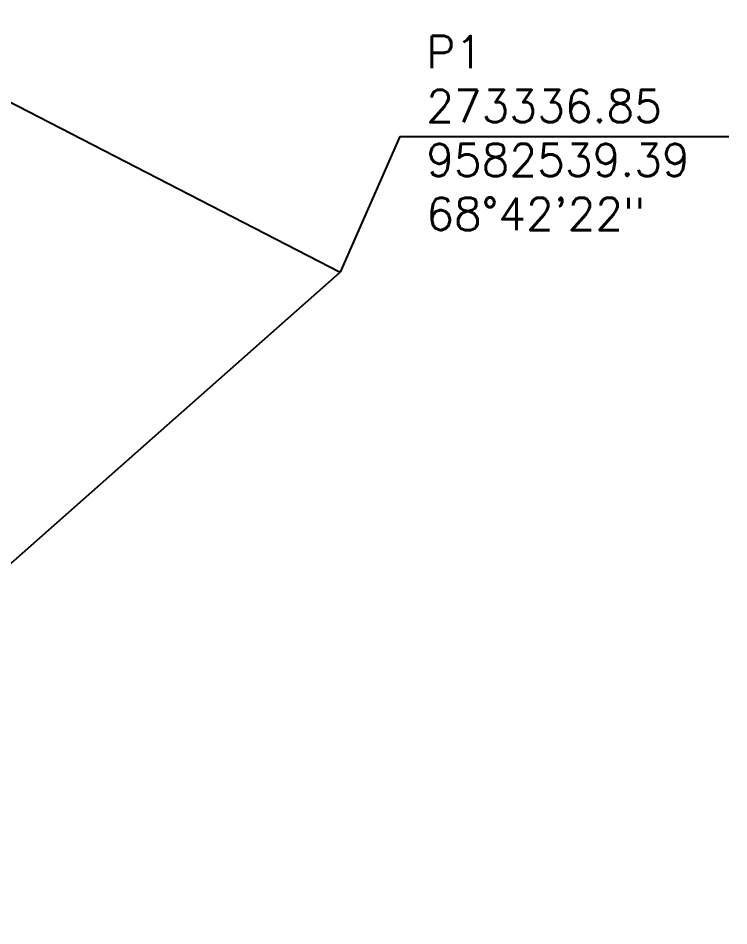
# Model space of a CAD drawing. Header units: millimetres. Extents: x 272118 to 273910, y 9581933 to 9583029.
# Drawn here: x 272816.1 to 272888.1, y 9582874.8 to 9582966.8 of the extents above; entities that cross this region are included whole.
import ezdxf

# ---------------------------------------------------------------- set-up
doc = ezdxf.new("R2010")
doc.units = ezdxf.units.MM
doc.header["$PDMODE"] = 35
for name, color, linetype in [('ARQ-COTAS', 30, 'Continuous'), ('ARQ-TEXTO2', 2, 'Continuous'), ('TERRENO', 6, 'Continuous')]:
    doc.layers.add(name, color=color, linetype=linetype)
doc.styles.add('ROMANS', font='romans.shx')
doc.styles.add('Romans_Anot', font='romans.shx')
doc.dimstyles.new('Escala 1-1000', dxfattribs={"dimscale": 15, "dimtxt": 0.2, "dimasz": 0.15, "dimexe": 0.1, "dimexo": 0.2, "dimgap": 0.15, "dimtad": 1, "dimzin": 4, "dimdsep": 46, "dimtxsty": 'Romans_Anot', "dimblk": 'OBLIQUE', "dimcen": 0.25, "dimse1": 1, "dimse2": 1, "dimsd1": 1, "dimsd2": 1, "dimclrd": 256, "dimclre": 256, "dimclrt": 2, "dimaunit": 1, "dimadec": 3, "dimazin": 0, "dimtfac": 1, "dimtix": 1, "dimtmove": 2, "dimatfit": 3, "dimfxl": 0, "dimlwd": -1, "dimlwe": -1, "dimarcsym": 0})

# ---------------------------------------------------------------- blocks, each defined once
blk = doc.blocks.new('*D61')
at = {"layer": 'Defpoints', "color": 0, "transparency": 16777216}
for p in [(272848.753, 9582941.035), (272848.753, 9582941.035), (272773.798, 9582874.841)]:
    blk.add_point(p, dxfattribs=at)
at = {"layer": 'ARQ-COTAS', "color": 2, "transparency": 16777216, "insert": (272808.793, 9582910.749), "char_height": 3, "attachment_point": 5, "rotation": 41.44827, "style": 'Romans_Anot'}
blk.add_mtext('100.00', dxfattribs=at)
blk = doc.blocks.new('_Oblique')
at = {"color": 0, "linetype": 'ByBlock', "lineweight": -2}
blk.add_line((-0.5, -0.5), (0.5, 0.5), dxfattribs=at)
blk = doc.blocks.new('*D62')
at = {"layer": 'Defpoints', "color": 0, "transparency": 16777216}
for p in [(272759.858, 9582986.835), (272756.78, 9582980.861), (272848.753, 9582941.035)]:
    blk.add_point(p, dxfattribs=at)
at = {"layer": 'ARQ-COTAS', "color": 2, "transparency": 16777216, "insert": (272802.945, 9582961.295), "char_height": 3, "attachment_point": 5, "rotation": 332.74206, "style": 'Romans_Anot'}
blk.add_mtext('100.00', dxfattribs=at)

msp = doc.modelspace()

# ---------------------------------------------------------------- linework, layer by layer
at = {"layer": 'ARQ-COTAS', "linetype": 'Continuous'}
for q in [(272848.753, 9582941.035), (272888.106, 9582954.79)]:
    msp.add_line((272854.786, 9582954.79), q, dxfattribs=at)
at = {"layer": 'TERRENO'}
for p in [(272759.858, 9582986.835), (272773.798, 9582874.841)]:
    msp.add_line(p, (272848.753, 9582941.035), dxfattribs=at)

# ---------------------------------------------------------------- texts
at = {"layer": 'ARQ-TEXTO2', "insert": (272857.464, 9582964.966), "char_height": 3.276, "width": 29.92132, "attachment_point": 1, "style": 'ROMANS'}
msp.add_mtext('P1\\P{\\C2;273336.85\\P9582539.39\\P68°42\'22"}', dxfattribs=at)

# ---------------------------------------------------------------- dimensions: what is measured, and where the dimension line sits
at = {"layer": 'ARQ-COTAS'}
for p1, p2, distance, picture, middle in [((272848.753, 9582941.035), (272759.858, 9582986.835), 6.72, '*D62', (272802.945, 9582961.295)), ((272773.798, 9582874.841), (272848.753, 9582941.035), 0, '*D61', (272808.793, 9582910.749))]:
    dim = msp.add_aligned_dim(p1=p1, p2=p2, distance=distance, dimstyle='Escala 1-1000', dxfattribs=at)
    dim.commit()
    dim.dimension.update_dxf_attribs({"geometry": picture, "text_midpoint": middle})

doc.saveas('drawing.dxf')
